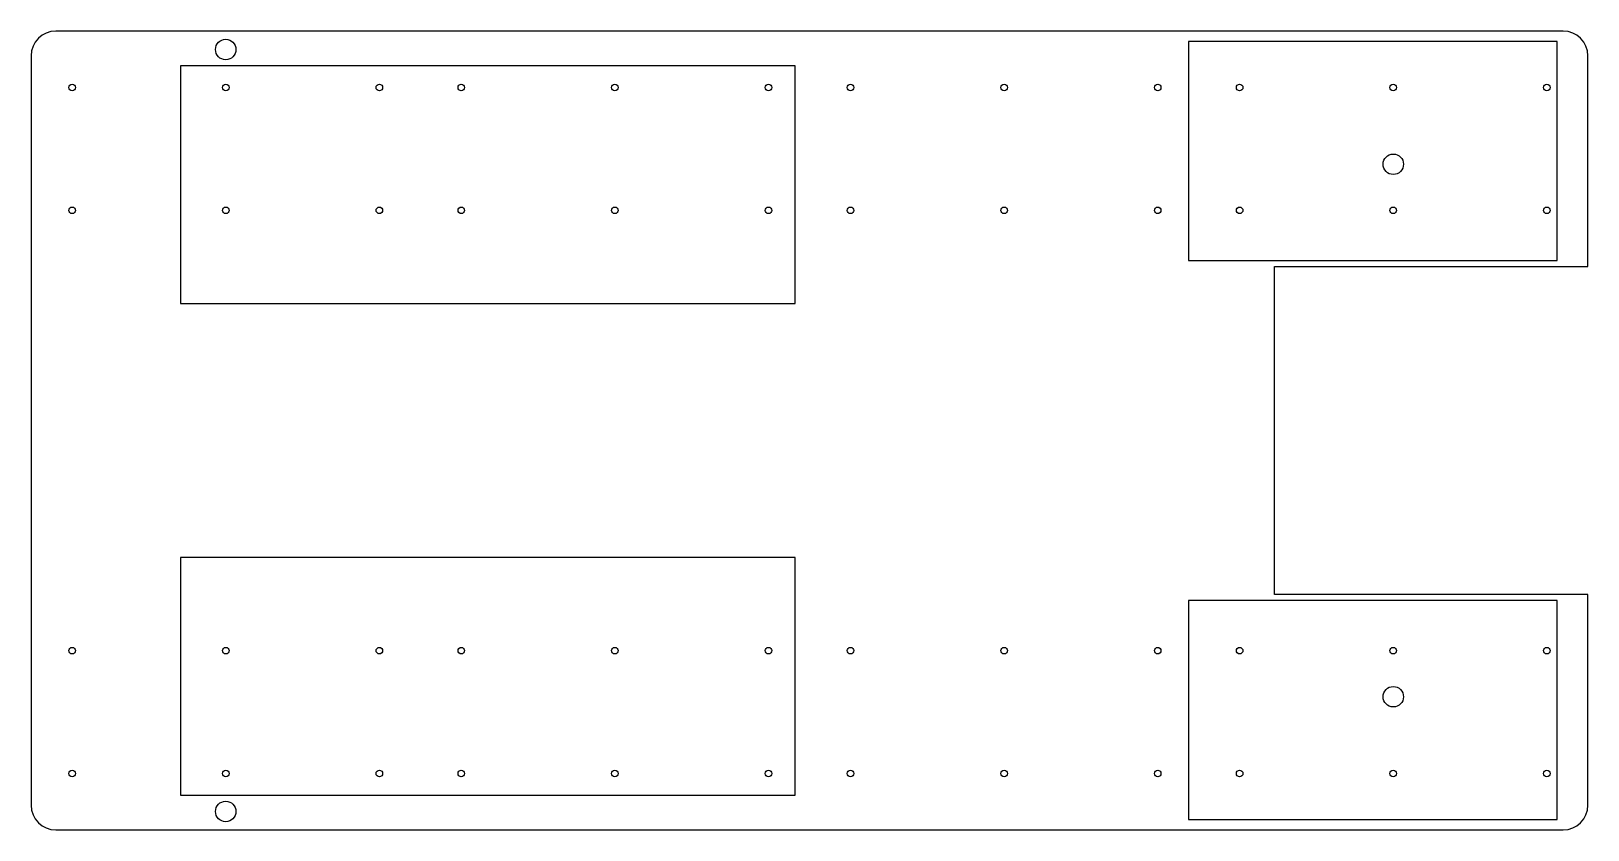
# Model space of a CAD drawing. Header units: metres. Extents: x -380 to 380, y -195 to 195.
import ezdxf

# ---------------------------------------------------------------- set-up
doc = ezdxf.new("R2010")
doc.units = ezdxf.units.M

msp = doc.modelspace()

# ---------------------------------------------------------------- linework, layer by layer
at = {"layer": 'CUT'}
for p, q in [((-376.485, 191.485), (-377.978, 189.667)), ((-374.667, 192.978), (-376.485, 191.485)), ((-372.592, 194.087), (-374.667, 192.978)), ((-370.341, 194.769), (-372.592, 194.087)), ((-368, 195), (-370.341, 194.769)), ((368, 195), (-368, 195)), ((370.341, 194.769), (368, 195)), ((372.592, 194.087), (370.341, 194.769)), ((374.667, 192.978), (372.592, 194.087)), ((376.485, 191.485), (374.667, 192.978)), ((377.978, 189.667), (376.485, 191.485)), ((-379.769, 185.341), (-380, 183)), ((-380, 183), (-380, -183)), ((-379.087, 187.592), (-379.769, 185.341)), ((-377.978, 189.667), (-379.087, 187.592)), ((379.087, 187.592), (377.978, 189.667)), ((379.769, 185.341), (379.087, 187.592)), ((380, 183), (379.769, 185.341)), ((380, 80), (380, 183)), ((227, -80), (227, 80)), ((227, 80), (380, 80)), ((380, -80), (227, -80)), ((380, -183), (380, -80)), ((-380, -183), (-379.769, -185.341)), ((-379.769, -185.341), (-379.087, -187.592)), ((-379.087, -187.592), (-377.978, -189.667)), ((-377.978, -189.667), (-376.485, -191.485)), ((376.485, -191.485), (377.978, -189.667)), ((377.978, -189.667), (379.087, -187.592)), ((379.087, -187.592), (379.769, -185.341)), ((379.769, -185.341), (380, -183)), ((-376.485, -191.485), (-374.667, -192.978)), ((-374.667, -192.978), (-372.592, -194.087)), ((-372.592, -194.087), (-370.341, -194.769)), ((-370.341, -194.769), (-368, -195)), ((-368, -195), (368, -195)), ((368, -195), (370.341, -194.769)), ((370.341, -194.769), (372.592, -194.087)), ((372.592, -194.087), (374.667, -192.978)), ((374.667, -192.978), (376.485, -191.485))]:
    msp.add_line(p, q, dxfattribs=at)
at = {"layer": 'DRILL'}
for centre, radius in [((-285, 186), 5), ((-360, 167.5), 1.6), ((-285, 167.5), 1.6), ((-210, 167.5), 1.6), ((-170, 167.5), 1.6), ((-95, 167.5), 1.6), ((-20, 167.5), 1.6), ((20, 167.5), 1.6), ((95, 167.5), 1.6), ((170, 167.5), 1.6), ((210, 167.5), 1.6), ((285, 167.5), 1.6), ((360, 167.5), 1.6), ((285, 130), 5), ((-360, 107.5), 1.6), ((-285, 107.5), 1.6), ((-210, 107.5), 1.6), ((-170, 107.5), 1.6), ((-95, 107.5), 1.6), ((-20, 107.5), 1.6), ((20, 107.5), 1.6), ((95, 107.5), 1.6), ((170, 107.5), 1.6), ((210, 107.5), 1.6), ((285, 107.5), 1.6), ((360, 107.5), 1.6), ((-360, -107.5), 1.6), ((-285, -107.5), 1.6), ((-210, -107.5), 1.6), ((-170, -107.5), 1.6), ((-95, -107.5), 1.6), ((-20, -107.5), 1.6), ((20, -107.5), 1.6), ((95, -107.5), 1.6), ((170, -107.5), 1.6), ((210, -107.5), 1.6), ((285, -107.5), 1.6), ((360, -107.5), 1.6), ((285, -130), 5), ((-360, -167.5), 1.6), ((-285, -167.5), 1.6), ((-210, -167.5), 1.6), ((-170, -167.5), 1.6), ((-95, -167.5), 1.6), ((-20, -167.5), 1.6), ((20, -167.5), 1.6), ((95, -167.5), 1.6), ((170, -167.5), 1.6), ((210, -167.5), 1.6), ((285, -167.5), 1.6), ((360, -167.5), 1.6), ((-285, -186), 5)]:
    msp.add_circle(centre, radius, dxfattribs=at)
at = {"layer": 'MARK'}
for p, q in [((365, 190), (185, 190)), ((185, 190), (185, 83)), ((365, 83), (365, 190)), ((-6.985, 178), (-307.042, 178)), ((-307.042, 178), (-307.042, 62)), ((-6.985, 62), (-6.985, 178)), ((185, 83), (365, 83)), ((-307.042, 62), (-6.985, 62)), ((-6.985, -62), (-307.042, -62)), ((-307.042, -62), (-307.042, -178)), ((-6.985, -178), (-6.985, -62)), ((365, -83), (185, -83)), ((185, -83), (185, -190)), ((365, -190), (365, -83)), ((-307.042, -178), (-6.985, -178)), ((185, -190), (365, -190))]:
    msp.add_line(p, q, dxfattribs=at)

doc.saveas('drawing.dxf')
